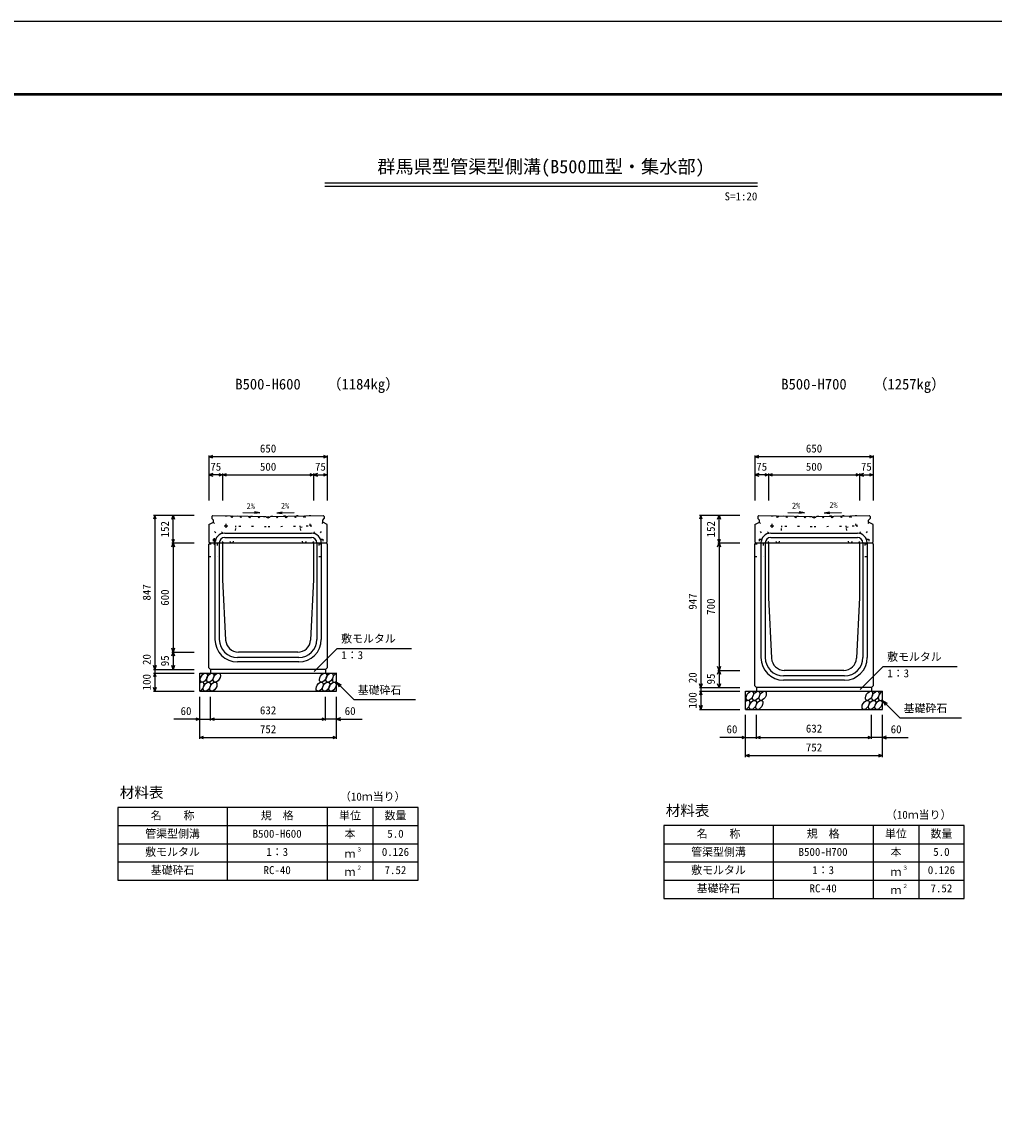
# Model space of a CAD drawing. Units: millimetres, scale not verified. Extents: x -12600 to 12600, y -5940 to 5940.
# Drawn here: x 1346 to 6691, y 5 to 5940 of the extents above; entities that cross this region are included whole.
import ezdxf
from ezdxf.enums import TextEntityAlignment as Align

# ---------------------------------------------------------------- set-up
doc = ezdxf.new("R2010")
doc.units = ezdxf.units.MM
doc.header["$LTSCALE"] = 40
doc.linetypes.add('DOTTED', pattern=[1.75, 0.25, -1.5])
doc.linetypes.add('LONG_DASHED_DOTTED', pattern=[15.25, 12, -1.5, 0.25, -1.5])
for name, color, linetype, lineweight in [('0-0_DIM', 7, 'Continuous', 25), ('0-1_Defpoints', 5, 'Continuous', 25), ('0-2_HATCH', 6, 'Continuous', 25), ('0-3_HYO', 3, 'Continuous', 25), ('0-4_HYO2', 4, 'Continuous', 25), ('0-5_OUTLINE', 3, 'Continuous', 25), ('0-6_OUTLINE2', 4, 'DOTTED', 25), ('0-7_TXT', 7, 'Continuous', 25), ('0-8_WAKU', 3, 'Continuous', 25)]:
    doc.layers.add(name, color=color, linetype=linetype, lineweight=lineweight)
doc.styles.add('ＭＳ ゴシック', font='')
doc.styles.get('ＭＳ ゴシック').set_extended_font_data('MS Gothic')

msp = doc.modelspace()

# ---------------------------------------------------------------- linework, layer by layer
at = {"layer": '0-0_DIM'}
for p, q in [((2375, 3555.96), (2375, 3308.46)), ((3025, 3548.46), (2375, 3548.46)), ((3025, 3555.96), (3025, 3308.46)), ((5375, 3555.96), (5375, 3308.46)), ((6025, 3548.46), (5375, 3548.46)), ((6025, 3555.96), (6025, 3308.46)), ((2450, 3448.46), (2375, 3448.46)), ((2450, 3455.96), (2450, 3308.46)), ((2450, 3448.46), (2950, 3448.46)), ((2950, 3455.96), (2950, 3308.46)), ((2950, 3448.46), (3025, 3448.46)), ((5450, 3448.46), (5375, 3448.46)), ((5450, 3455.96), (5450, 3308.46)), ((5450, 3448.46), (5950, 3448.46)), ((5950, 3455.96), (5950, 3308.46)), ((5950, 3448.46), (6025, 3448.46)), ((2070.5, 3226.46), (2293, 3226.46)), ((2078, 3226.46), (2078, 2379.46)), ((2178, 3074.46), (2178, 3226.46)), ((5070.5, 3226.46), (5293, 3226.46)), ((5078, 3226.46), (5078, 2279.46)), ((5178, 3074.46), (5178, 3226.46)), ((2170.5, 3074.46), (2293, 3074.46)), ((2178, 3074.46), (2178, 2474.46)), ((5170.5, 3074.46), (5293, 3074.46)), ((5178, 3074.46), (5178, 2374.46)), ((2953.11, 2368.65), (3079.34, 2494.89)), ((3079.34, 2494.89), (3487.24, 2494.89)), ((2170.5, 2474.46), (2293, 2474.46)), ((2178, 2474.46), (2178, 2379.46)), ((2070.5, 2379.46), (2293, 2379.46)), ((2078, 2379.46), (2078, 2359.46)), ((5170.5, 2374.46), (5293, 2374.46)), ((5178, 2374.46), (5178, 2279.46)), ((5953.11, 2268.65), (6079.34, 2394.89)), ((6079.34, 2394.89), (6487.24, 2394.89)), ((2070.5, 2359.46), (2293, 2359.46)), ((2078, 2359.46), (2078, 2259.46)), ((2070.5, 2259.46), (2293, 2259.46)), ((3076, 2309.46), (3171.76, 2213.71)), ((3076, 2309.46), (3101.98, 2294.46)), ((3076, 2309.46), (3091, 2283.48)), ((5070.5, 2279.46), (5293, 2279.46)), ((5070.5, 2259.46), (5293, 2259.46)), ((5078, 2279.46), (5078, 2259.46)), ((5078, 2259.46), (5078, 2159.46)), ((2324, 1998.1), (2324, 2229.46)), ((2384, 2098.1), (2384, 2229.46)), ((3016, 2098.1), (3016, 2229.46)), ((3076, 1998.1), (3076, 2229.46)), ((3171.76, 2213.71), (3509.31, 2213.71)), ((6076, 2209.46), (6171.76, 2113.71)), ((6076, 2209.46), (6101.98, 2194.46)), ((6076, 2209.46), (6091, 2183.48)), ((5070.5, 2159.46), (5293, 2159.46)), ((2324, 2105.6), (2182.21, 2105.6)), ((2324, 2105.6), (2384, 2105.6)), ((2384, 2105.6), (3016, 2105.6)), ((3076, 2105.6), (3016, 2105.6)), ((3076, 2105.6), (3217.79, 2105.6)), ((5324, 1898.1), (5324, 2129.46)), ((5384, 1998.1), (5384, 2129.46)), ((6016, 1998.1), (6016, 2129.46)), ((6076, 1898.1), (6076, 2129.46)), ((6171.76, 2113.71), (6509.31, 2113.71)), ((2324, 2005.6), (3076, 2005.6)), ((5324, 2005.6), (5182.21, 2005.6)), ((5324, 2005.6), (5384, 2005.6)), ((5384, 2005.6), (6016, 2005.6)), ((6076, 2005.6), (6016, 2005.6)), ((6076, 2005.6), (6217.79, 2005.6)), ((5324, 1905.6), (6076, 1905.6))]:
    msp.add_line(p, q, dxfattribs=at)
for points in [[(2396.14, 3540.77), (2375, 3548.46), (2396.14, 3556.16)], [(3003.86, 3556.16), (3025, 3548.46), (3003.86, 3540.77)], [(5396.14, 3540.77), (5375, 3548.46), (5396.14, 3556.16)], [(6003.86, 3556.16), (6025, 3548.46), (6003.86, 3540.77)], [(2396.14, 3456.16), (2375, 3448.46), (2396.14, 3440.77)], [(2428.86, 3456.16), (2450, 3448.46), (2428.86, 3440.77)], [(2471.14, 3440.77), (2450, 3448.46), (2471.14, 3456.16)], [(2928.86, 3456.16), (2950, 3448.46), (2928.86, 3440.77)], [(2971.14, 3456.16), (2950, 3448.46), (2971.14, 3440.77)], [(3003.86, 3456.16), (3025, 3448.46), (3003.86, 3440.77)], [(5396.14, 3456.16), (5375, 3448.46), (5396.14, 3440.77)], [(5428.86, 3456.16), (5450, 3448.46), (5428.86, 3440.77)], [(5471.14, 3440.77), (5450, 3448.46), (5471.14, 3456.16)], [(5928.86, 3456.16), (5950, 3448.46), (5928.86, 3440.77)], [(5971.14, 3456.16), (5950, 3448.46), (5971.14, 3440.77)], [(6003.86, 3456.16), (6025, 3448.46), (6003.86, 3440.77)], [(2085.7, 3205.32), (2078, 3226.46), (2070.3, 3205.32)], [(2170.3, 3205.32), (2178, 3226.46), (2185.7, 3205.32)], [(5085.7, 3205.32), (5078, 3226.46), (5070.3, 3205.32)], [(5170.3, 3205.32), (5178, 3226.46), (5185.7, 3205.32)], [(2170.3, 3095.61), (2178, 3074.46), (2185.7, 3095.61)], [(5170.3, 3095.61), (5178, 3074.46), (5185.7, 3095.61)], [(2170.3, 3053.32), (2178, 3074.46), (2185.7, 3053.32)], [(5170.3, 3053.32), (5178, 3074.46), (5185.7, 3053.32)], [(2185.7, 2495.61), (2178, 2474.46), (2170.3, 2495.61)], [(2170.3, 2453.32), (2178, 2474.46), (2185.7, 2453.32)], [(2085.7, 2400.61), (2078, 2379.46), (2070.3, 2400.61)], [(2185.7, 2400.61), (2178, 2379.46), (2170.3, 2400.61)], [(5185.7, 2395.61), (5178, 2374.46), (5170.3, 2395.61)], [(5170.3, 2353.32), (5178, 2374.46), (5185.7, 2353.32)], [(2085.7, 2338.32), (2078, 2359.46), (2070.3, 2338.32)], [(2085.7, 2280.61), (2078, 2259.46), (2070.3, 2280.61)], [(5085.7, 2300.61), (5078, 2279.46), (5070.3, 2300.61)], [(5085.7, 2238.32), (5078, 2259.46), (5070.3, 2238.32)], [(5185.7, 2300.61), (5178, 2279.46), (5170.3, 2300.61)], [(5085.7, 2180.61), (5078, 2159.46), (5070.3, 2180.61)], [(2302.86, 2113.29), (2324, 2105.6), (2302.86, 2097.9)], [(2405.14, 2097.9), (2384, 2105.6), (2405.14, 2113.29)], [(2994.86, 2113.29), (3016, 2105.6), (2994.86, 2097.9)], [(3097.14, 2113.29), (3076, 2105.6), (3097.14, 2097.9)], [(2345.14, 1997.9), (2324, 2005.6), (2345.14, 2013.29)], [(3054.86, 2013.29), (3076, 2005.6), (3054.86, 1997.9)], [(5302.86, 2013.29), (5324, 2005.6), (5302.86, 1997.9)], [(5405.14, 1997.9), (5384, 2005.6), (5405.14, 2013.29)], [(5994.86, 2013.29), (6016, 2005.6), (5994.86, 1997.9)], [(6097.14, 2013.29), (6076, 2005.6), (6097.14, 1997.9)], [(5345.14, 1897.9), (5324, 1905.6), (5345.14, 1913.29)], [(6054.86, 1913.29), (6076, 1905.6), (6054.86, 1897.9)]]:
    msp.add_lwpolyline(points, dxfattribs=at)
at = {"layer": '0-1_Defpoints'}
msp.add_lwpolyline([(-4200, -5940), (12600, -5940), (12600, 5940), (-4200, 5940)], close=True, dxfattribs=at)
at = {"layer": '0-2_HATCH', "linetype": 'DOTTED'}
for p, q in [((2463.38, 3163.18), (2464.6, 3224.17)), ((2464.6, 3224.17), (2700, 3219.46)), ((2469.5, 3169.06), (2470.6, 3224.05)), ((2935.34, 3224.41), (2700, 3219.46)), ((2936.62, 3163.43), (2935.34, 3224.41)), ((5463.44, 3163.18), (5464.66, 3224.17)), ((5464.66, 3224.17), (5700.06, 3219.46)), ((5469.56, 3169.06), (5470.66, 3224.05)), ((5935.4, 3224.41), (5700.06, 3219.46)), ((5936.68, 3163.43), (5935.4, 3224.41)), ((2876.64, 3162.17), (2876.51, 3168.16)), ((2876.64, 3162.17), (2936.62, 3163.43)), ((5876.69, 3162.17), (5876.57, 3168.16)), ((5876.69, 3162.17), (5936.68, 3163.43))]:
    msp.add_line(p, q, dxfattribs=at)
for points in [[(2469.5, 3169.06), (2700.03, 3164.45), (2930.5, 3169.3), (2929.34, 3224.29)], [(2900.13, 3215.19), (2895.8, 3219.34), (2899.96, 3223.67)], [(2899.96, 3223.67), (2904.28, 3219.51), (2900.13, 3215.19)], [(5469.56, 3169.06), (5700.08, 3164.45), (5930.56, 3169.3), (5929.4, 3224.29)], [(5900.18, 3215.19), (5895.85, 3219.34), (5900.01, 3223.67)], [(5900.01, 3223.67), (5904.34, 3219.51), (5900.18, 3215.19)], [(2463.38, 3163.18), (2523.37, 3161.98), (2523.49, 3167.98)], [(5463.44, 3163.18), (5523.42, 3161.98), (5523.54, 3167.98)]]:
    msp.add_lwpolyline(points, dxfattribs=at)
for points in [[(2500.04, 3223.46), (2504.2, 3219.14), (2499.87, 3214.98), (2495.71, 3219.31)], [(2550.03, 3222.46), (2554.19, 3218.14), (2549.86, 3213.98), (2545.7, 3218.31)], [(2600.02, 3221.46), (2604.18, 3217.14), (2599.85, 3212.98), (2595.69, 3217.31)], [(2650.01, 3220.46), (2654.17, 3216.14), (2649.84, 3211.98), (2645.68, 3216.31)], [(2700, 3219.46), (2704.24, 3215.22), (2700, 3210.98), (2695.76, 3215.22)], [(2749.99, 3220.51), (2754.32, 3216.36), (2750.16, 3212.03), (2745.83, 3216.19)], [(2800.15, 3213.08), (2795.82, 3217.24), (2799.98, 3221.57), (2804.3, 3217.41)], [(2849.97, 3222.62), (2854.3, 3218.46), (2850.14, 3214.13), (2845.81, 3218.29)], [(5500.1, 3223.46), (5504.25, 3219.14), (5499.93, 3214.98), (5495.77, 3219.31)], [(5550.09, 3222.46), (5554.24, 3218.14), (5549.92, 3213.98), (5545.76, 3218.31)], [(5600.08, 3221.46), (5604.23, 3217.14), (5599.91, 3212.98), (5595.75, 3217.31)], [(5650.07, 3220.46), (5654.22, 3216.14), (5649.9, 3211.98), (5645.74, 3216.31)], [(5700.06, 3219.46), (5704.3, 3215.22), (5700.06, 3210.98), (5695.81, 3215.22)], [(5750.04, 3220.51), (5754.37, 3216.36), (5750.21, 3212.03), (5745.89, 3216.19)], [(5800.2, 3213.08), (5795.88, 3217.24), (5800.03, 3221.57), (5804.36, 3217.41)], [(5850.03, 3222.62), (5854.35, 3218.46), (5850.2, 3214.13), (5845.87, 3218.29)]]:
    msp.add_lwpolyline(points, close=True, dxfattribs=at)
at = {"layer": '0-2_HATCH'}
for centre in [(2346.89, 2334.46), (2382.37, 2334.46), (2417.84, 2334.46), (3002.05, 2334.46), (3037.52, 2334.46), (2363.77, 2284.46), (2399.25, 2284.46), (2983.45, 2284.46), (3018.93, 2284.46), (3054.41, 2284.46), (5346.89, 2234.46), (5382.37, 2234.46), (5417.84, 2234.46), (6002.05, 2234.46), (6037.52, 2234.46), (5363.77, 2184.46), (5399.25, 2184.46), (5983.45, 2184.46), (6018.93, 2184.46), (6054.41, 2184.46)]:
    msp.add_ellipse(centre, major_axis=(14.54, 23.54), ratio=0.5792, dxfattribs=at)
for centre, start_param, end_param in [((3073, 2334.46), 0.6666252, 4.1103269), ((2328.3, 2284.46), 3.7419964, 7.318141), ((6073, 2234.46), 0.6666252, 4.1103269), ((5328.3, 2184.46), 3.7419964, 7.318141)]:
    msp.add_ellipse(centre, major_axis=(14.54, 23.54), ratio=0.5792, start_param=start_param, end_param=end_param, dxfattribs=at)
at = {"layer": '0-3_HYO'}
for p, q in [((2475, 1621.36), (2475, 1221.36)), ((3025, 1621.36), (3025, 1221.36)), ((3275, 1621.36), (3275, 1221.36)), ((1875, 1521.36), (3525, 1521.36)), ((5475, 1521.36), (5475, 1121.36)), ((6025, 1521.36), (6025, 1121.36)), ((6275, 1521.36), (6275, 1121.36)), ((4875, 1421.36), (6525, 1421.36))]:
    msp.add_line(p, q, dxfattribs=at)
for points in [[(1875, 1221.36), (3525, 1221.36), (3525, 1621.36), (1875, 1621.36)], [(4875, 1121.36), (6525, 1121.36), (6525, 1521.36), (4875, 1521.36)]]:
    msp.add_lwpolyline(points, close=True, dxfattribs=at)
at = {"layer": '0-4_HYO2'}
for p, q in [((1875, 1421.36), (3525, 1421.36)), ((1875, 1321.36), (3525, 1321.36)), ((4875, 1321.36), (6525, 1321.36)), ((4875, 1221.36), (6525, 1221.36))]:
    msp.add_line(p, q, dxfattribs=at)
at = {"layer": '0-5_OUTLINE'}
for p, q in [((2396.68, 3225.53), (2391, 3219.96)), ((2391, 3219.96), (2391, 3208.96)), ((2400, 3198.96), (2391, 3208.96)), ((2396.68, 3225.53), (2688, 3219.7)), ((2688, 3219.7), (2691, 3216.46)), ((2691, 3216.46), (2709, 3216.46)), ((2709, 3216.46), (2712, 3219.72)), ((3000, 3198.96), (3009, 3208.96)), ((3009, 3219.96), (3009, 3208.96)), ((5396.68, 3225.53), (5391, 3219.96)), ((5391, 3219.96), (5391, 3208.96)), ((5400, 3198.96), (5391, 3208.96)), ((5396.68, 3225.53), (5688, 3219.7)), ((5688, 3219.7), (5691, 3216.46)), ((5691, 3216.46), (5709, 3216.46)), ((5709, 3216.46), (5712, 3219.72)), ((6000, 3198.96), (6009, 3208.96)), ((6009, 3219.96), (6009, 3208.96)), ((2375, 3175.96), (2400, 3188.96)), ((2375, 3175.96), (2375, 3080.46)), ((2400, 3188.96), (2400, 3198.96)), ((3000, 3188.96), (3000, 3198.96)), ((3025, 3175.96), (3000, 3188.96)), ((3025, 3080.46), (3025, 3175.96)), ((5375, 3175.96), (5400, 3188.96)), ((5375, 3175.96), (5375, 3080.46)), ((5400, 3188.96), (5400, 3198.96)), ((6000, 3188.96), (6000, 3198.96)), ((6025, 3175.96), (6000, 3188.96)), ((6025, 3080.46), (6025, 3175.96)), ((2375, 3080.46), (2381, 3074.46)), ((2381, 3074.46), (3019, 3074.46)), ((2450, 3074.46), (2450, 2874.46)), ((2950, 3074.46), (2950, 2874.46)), ((3019, 3074.46), (3025, 3080.46)), ((3019, 3074.46), (3025, 3068.46)), ((3025, 3068.46), (3025, 2388.46)), ((5375, 3080.46), (5381, 3074.46)), ((5381, 3074.46), (6019, 3074.46)), ((5450, 3074.46), (5450, 2774.46)), ((5950, 3074.46), (5950, 2774.46)), ((6019, 3074.46), (6025, 3080.46)), ((6019, 3074.46), (6025, 3068.46)), ((6025, 3068.46), (6025, 2288.46)), ((2450, 2874.46), (2466.67, 2540.97)), ((2950, 2874.46), (2933.33, 2540.97)), ((5450, 2774.46), (5466.67, 2440.97)), ((5950, 2774.46), (5933.33, 2440.97)), ((2863.41, 2474.46), (2536.59, 2474.46)), ((2375, 2388.46), (2384, 2379.46)), ((3016, 2379.46), (2384, 2379.46)), ((2384, 2379.46), (2384, 2359.46)), ((3016, 2379.46), (3025, 2388.46)), ((3016, 2379.46), (3016, 2359.46)), ((5863.41, 2374.46), (5536.59, 2374.46)), ((2324, 2359.46), (3076, 2359.46)), ((2324, 2259.46), (2324, 2359.46)), ((3076, 2259.46), (3076, 2359.46)), ((2324, 2259.46), (3076, 2259.46)), ((5324, 2259.46), (6076, 2259.46)), ((5324, 2159.46), (5324, 2259.46)), ((5375, 2288.46), (5384, 2279.46)), ((6016, 2279.46), (5384, 2279.46)), ((5384, 2279.46), (5384, 2259.46)), ((6016, 2279.46), (6025, 2288.46)), ((6016, 2279.46), (6016, 2259.46)), ((6076, 2159.46), (6076, 2259.46)), ((5324, 2159.46), (6076, 2159.46))]:
    msp.add_line(p, q, dxfattribs=at)
for points in [[(2712, 3219.72), (3003, 3225.84), (3009, 3219.96)], [(5712, 3219.72), (6003, 3225.84), (6009, 3219.96)], [(2375, 2388.46), (2375, 3068.46), (2381, 3074.46)], [(5375, 2288.46), (5375, 3068.46), (5381, 3074.46)]]:
    msp.add_lwpolyline(points, dxfattribs=at)
for centre, start, end in [((2536.59, 2544.46), 182.86241, 270), ((2863.41, 2544.46), 270, 356.75146), ((5536.59, 2444.46), 182.86241, 270), ((5863.41, 2444.46), 270, 356.75146)]:
    msp.add_arc(centre, 70, start, end, dxfattribs=at)
at = {"layer": '0-6_OUTLINE2'}
for p, q in [((2454.23, 3074.46), (2376.63, 3176.81)), ((2398.51, 3188.19), (2496.88, 3074.46)), ((2508.5, 3074.46), (2523.37, 3161.98)), ((2891.5, 3074.46), (2876.64, 3162.17)), ((3001.49, 3188.19), (2903.12, 3074.46)), ((2945.77, 3074.46), (3023.37, 3176.81)), ((5454.23, 3074.46), (5376.63, 3176.81)), ((5398.51, 3188.19), (5496.88, 3074.46)), ((5508.5, 3074.46), (5523.37, 3161.98)), ((5891.5, 3074.46), (5876.64, 3162.17)), ((6001.49, 3188.19), (5903.12, 3074.46)), ((5945.77, 3074.46), (6023.37, 3176.81)), ((2398.5, 3094.96), (2410.5, 3094.96)), ((2398.5, 3094.96), (2398.5, 3069.96)), ((2410.5, 3094.96), (2410.5, 3069.96)), ((2989, 3094.96), (3001, 3094.96)), ((2989, 3094.96), (2989, 3069.96)), ((3001, 3094.96), (3001, 3069.96)), ((5399, 3094.96), (5411, 3094.96)), ((5399, 3094.96), (5399, 3069.96)), ((5411, 3094.96), (5411, 3069.96)), ((5989, 3094.96), (6001, 3094.96)), ((5989, 3094.96), (5989, 3069.96)), ((6001, 3094.96), (6001, 3069.96)), ((2376.5, 3069.96), (2420, 3069.96)), ((2420, 3069.96), (2420, 2999.46)), ((2979.45, 3069.96), (3023.5, 3069.96)), ((2979.45, 3069.96), (2979.45, 2999.46)), ((5376.5, 3069.96), (5420, 3069.96)), ((5420, 3069.96), (5420, 2999.46)), ((5979.45, 3069.96), (6023.5, 3069.96)), ((5979.45, 3069.96), (5979.45, 2999.46)), ((2375, 2999.46), (2420, 2999.46)), ((2979.45, 2999.46), (3024.45, 2999.46)), ((5375, 2999.46), (5420, 2999.46)), ((5979.45, 2999.46), (6024.45, 2999.46))]:
    msp.add_line(p, q, dxfattribs=at)
at = {"layer": '0-6_OUTLINE2', "linetype": 'LONG_DASHED_DOTTED'}
msp.add_line((2404.5, 3101.8), (2404.5, 3063.68), dxfattribs=at)
at = {"layer": '0-6_OUTLINE2', "linetype": 'Continuous'}
for p, q in [((2462, 3128.46), (2938, 3128.46)), ((2462, 3104.46), (2938, 3104.46)), ((5462, 3128.46), (5938, 3128.46)), ((5462, 3104.46), (5938, 3104.46)), ((2408, 3074.46), (2408, 2544.46)), ((2432, 3074.46), (2432, 2544.46)), ((2968, 3074.46), (2968, 2544.46)), ((2992, 3074.46), (2992, 2544.46)), ((5408, 3074.46), (5408, 2444.46)), ((5432, 3074.46), (5432, 2444.46)), ((5968, 3074.46), (5968, 2444.46)), ((5992, 3074.46), (5992, 2444.46)), ((2868, 2444.46), (2532, 2444.46)), ((2868, 2420.46), (2532, 2420.46)), ((5868, 2344.46), (5532, 2344.46)), ((5868, 2320.46), (5532, 2320.46))]:
    msp.add_line(p, q, dxfattribs=at)
for centre, radius, start, end in [((2462, 3074.46), 54, 90, 180), ((2462, 3074.46), 30, 90, 180), ((2938, 3074.46), 54, 0, 90), ((2938, 3074.46), 30, 0, 90), ((5462, 3074.46), 54, 90, 180), ((5462, 3074.46), 30, 90, 180), ((5938, 3074.46), 54, 0, 90), ((5938, 3074.46), 30, 0, 90), ((2532, 2544.46), 124, 180, 270), ((2532, 2544.46), 100, 180, 270), ((2868, 2544.46), 100, 270, 0), ((2868, 2544.46), 124, 270, 0), ((5532, 2444.46), 124, 180, 270), ((5532, 2444.46), 100, 180, 270), ((5868, 2444.46), 100, 270, 0), ((5868, 2444.46), 124, 270, 0)]:
    msp.add_arc(centre, radius, start, end, dxfattribs=at)
at = {"layer": '0-7_TXT'}
for p, q in [((3011.64, 5054.39), (5388.36, 5054.39)), ((3011.64, 5035.19), (5388.36, 5035.19)), ((2560.85, 3242.25), (2655.18, 3240.36)), ((2655.18, 3240.36), (2625.54, 3235.75)), ((2655.18, 3240.36), (2625.74, 3246.16)), ((2747.52, 3240.47), (2776.95, 3246.3)), ((2747.52, 3240.47), (2842.73, 3242.47)), ((2747.52, 3240.47), (2777.17, 3235.88)), ((5555.04, 3242.37), (5646.8, 3240.53)), ((5646.8, 3240.53), (5617.16, 3235.91)), ((5646.8, 3240.53), (5617.37, 3246.33)), ((5756.33, 3240.65), (5785.76, 3246.48)), ((5756.33, 3240.65), (5850.84, 3242.64)), ((5756.33, 3240.65), (5785.98, 3236.07))]:
    msp.add_line(p, q, dxfattribs=at)
at = {"layer": '0-8_WAKU', "lineweight": 50}
msp.add_lwpolyline([(-3800, -5540), (12200, -5540), (12200, 5540), (-3800, 5540)], close=True, dxfattribs=at)

# ---------------------------------------------------------------- texts
at = {"layer": '0-0_DIM', "style": 'ＭＳ ゴシック'}
for s, p in [('650', (2655, 3558.46)), ('650', (5655, 3558.46)), ('75', (2382.5, 3458.46)), ('500', (2655, 3458.46)), ('75', (2957.5, 3458.46)), ('75', (5382.5, 3458.46)), ('500', (5655, 3458.46)), ('75', (5957.5, 3458.46)), ('敷モルタル', (3101.38, 2513.62)), ('1：3', (3102.38, 2422.93)), ('敷モルタル', (6101.38, 2413.62)), ('1：3', (6102.38, 2322.93)), ('基礎砕石', (3192.32, 2230.88)), ('60', (2219, 2115.6)), ('632', (2655, 2119.46)), ('60', (3121, 2115.6)), ('基礎砕石', (6192.32, 2130.88)), ('752', (2655, 2015.6)), ('60', (5219, 2015.6)), ('632', (5655, 2019.46)), ('60', (6121, 2015.6)), ('752', (5655, 1915.6))]:
    msp.add_text(s, height=43.99, dxfattribs=at).set_placement(p, align=Align.BOTTOM_LEFT)
for s, p in [('152', (2168, 3105.46)), ('152', (5168, 3105.46)), ('847', (2068, 2757.96)), ('600', (2168, 2729.46)), ('947', (5068, 2707.96)), ('700', (5168, 2679.46)), ('20', (2068, 2403.78)), ('95', (2168, 2396.96)), ('100', (2068, 2264.46)), ('20', (5068, 2303.78)), ('95', (5168, 2296.96)), ('100', (5068, 2164.46))]:
    msp.add_text(s, height=43.99, rotation=90, dxfattribs=at).set_placement(p, align=Align.BOTTOM_LEFT)
at = {"layer": '0-7_TXT', "style": 'ＭＳ ゴシック'}
for s, height, p in [('群馬県型管渠型側溝(B500皿型・集水部)', 73.31, (3300, 5084.39)), ('S', 43.99, (5208.36, 4944.39)), ('=', 43.99, (5238.36, 4944.39)), ('1', 43.99, (5268.36, 4944.39)), (':', 43.99, (5298.36, 4944.39)), ('2', 43.99, (5328.36, 4944.39)), ('0', 43.99, (5358.36, 4944.39)), ('B500-H600', 58.65, (2520, 3900.44)), ('（1184kg）', 58.65, (3023.7, 3900.44)), ('B500-H700', 58.65, (5520, 3900.44)), ('（1257kg）', 58.65, (6023.7, 3900.44)), ('2%', 32.99, (2581.92, 3250.73)), ('2%', 32.99, (2770.76, 3252.56)), ('2%', 32.99, (5579.38, 3253.63)), ('2%', 32.99, (5784.36, 3256.44)), ('材料表', 58.65, (1885, 1656.36)), ('（10ｍ当り）', 43.99, (3095, 1645.36)), ('名\u3000\u3000称', 43.99, (2055, 1541.36)), ('規\u3000格', 43.99, (2660, 1541.36)), ('単位', 43.99, (3090, 1541.36)), ('数量', 43.99, (3340, 1541.36)), ('材料表', 58.65, (4885, 1556.36)), ('（10ｍ当り）', 43.99, (6095, 1545.36)), ('管渠型側溝', 43.99, (2025, 1441.36)), ('B500-H600', 43.99, (2615, 1441.36)), ('本', 43.99, (3120, 1441.36)), ('5.0', 43.99, (3355, 1441.36)), ('名\u3000\u3000称', 43.99, (5055, 1441.36)), ('規\u3000格', 43.99, (5660, 1441.36)), ('単位', 43.99, (6090, 1441.36)), ('数量', 43.99, (6340, 1441.36)), ('敷モルタル', 43.99, (2025, 1341.36)), ('1：3', 43.99, (2690, 1341.36)), ('ｍ', 43.99, (3120, 1331.36)), ('３', 21.99, (3185.54, 1371.73)), ('0.126', 43.99, (3325, 1341.36)), ('管渠型側溝', 43.99, (5025, 1341.36)), ('B500-H700', 43.99, (5615, 1341.36)), ('本', 43.99, (6120, 1341.36)), ('5.0', 43.99, (6355, 1341.36)), ('基礎砕石', 43.99, (2055, 1241.36)), ('RC-40', 43.99, (2675, 1241.36)), ('ｍ', 43.99, (3120, 1231.36)), ('２', 21.99, (3185.54, 1271.73)), ('7.52', 43.99, (3340, 1241.36)), ('敷モルタル', 43.99, (5025, 1241.36)), ('1：3', 43.99, (5690, 1241.36)), ('ｍ', 43.99, (6120, 1231.36)), ('３', 21.99, (6185.54, 1271.73)), ('0.126', 43.99, (6325, 1241.36)), ('基礎砕石', 43.99, (5055, 1141.36)), ('RC-40', 43.99, (5675, 1141.36)), ('２', 21.99, (6185.54, 1171.73)), ('7.52', 43.99, (6340, 1141.36)), ('ｍ', 43.99, (6120, 1131.36))]:
    msp.add_text(s, height=height, dxfattribs=at).set_placement(p, align=Align.BOTTOM_LEFT)

doc.saveas('drawing.dxf')
